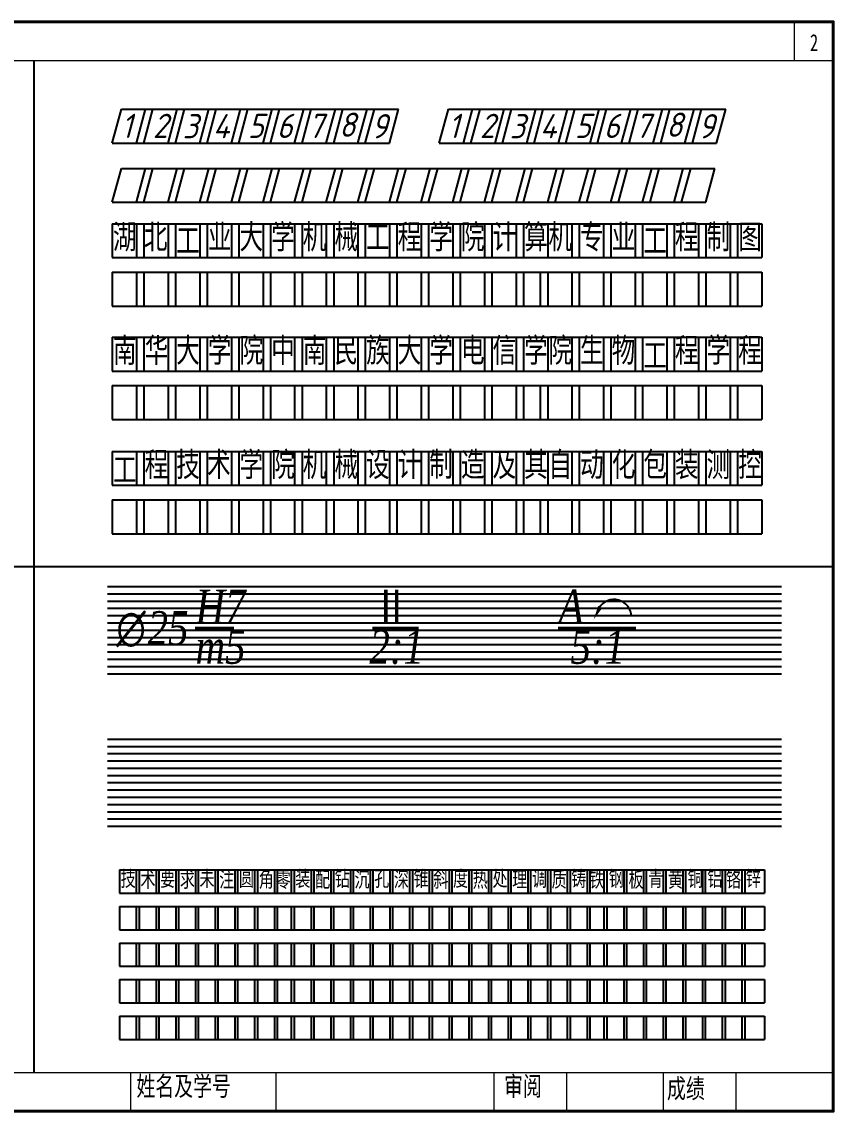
# Model space of a CAD drawing. Header units: millimetres. Extents: x 111 to 441, y -104 to 121.
# Drawn here: x 273.8 to 441.3, y -104.1 to 120.9 of the extents above; entities that cross this region are included whole.
import ezdxf

# ---------------------------------------------------------------- set-up
doc = ezdxf.new("R2010")
doc.units = ezdxf.units.MM
doc.linetypes.add('CENTER2', pattern=[28.575, 19.05, -3.175, 3.175, -3.175])
for name, color, linetype, lineweight in [('Layer1', 7, 'Continuous', 15), ('点画线', 7, 'CENTER2', 20), ('粗线', 7, 'Continuous', 40), ('细线', 7, 'Continuous', 15)]:
    doc.layers.add(name, color=color, linetype=linetype, lineweight=lineweight)
doc.styles.get("Standard").update_dxf_attribs({"font": 'SIMFANG.TTF', "width": 0.714, "height": 5})
doc.styles.add('字母', font='TIMESI.TTF', dxfattribs={"width": 0.8, "height": 5})
doc.styles.add('数字', font='isocp.shx', dxfattribs={"oblique": 15, "height": 5})

msp = doc.modelspace()

# ---------------------------------------------------------------- linework, layer by layer
for p, q in [((276.32, 112.88), (276.32, -96.12)), ((292.49, 95.85), (294.37, 102.85)), ((294.37, 102.85), (351.61, 102.85)), ((297.49, 95.85), (299.37, 102.85)), ((299.02, 95.85), (300.9, 102.85)), ((304.02, 95.85), (305.9, 102.85)), ((305.55, 95.85), (307.43, 102.85)), ((310.55, 95.85), (312.43, 102.85)), ((312.08, 95.85), (313.96, 102.85)), ((317.08, 95.85), (318.96, 102.85)), ((318.61, 95.85), (320.49, 102.85)), ((323.61, 95.85), (325.49, 102.85)), ((325.14, 95.85), (327.02, 102.85)), ((330.14, 95.85), (332.02, 102.85)), ((331.67, 95.85), (333.55, 102.85)), ((336.67, 95.85), (338.55, 102.85)), ((338.2, 95.85), (340.08, 102.85)), ((343.2, 95.85), (345.08, 102.85)), ((344.73, 95.85), (346.61, 102.85)), ((349.73, 95.85), (351.61, 102.85)), ((360, 95.85), (361.88, 102.85)), ((361.88, 102.85), (419.12, 102.85)), ((365, 95.85), (366.88, 102.85)), ((366.53, 95.85), (368.41, 102.85)), ((371.53, 95.85), (373.41, 102.85)), ((373.06, 95.85), (374.94, 102.85)), ((378.06, 95.85), (379.94, 102.85)), ((379.59, 95.85), (381.47, 102.85)), ((384.59, 95.85), (386.47, 102.85)), ((386.12, 95.85), (388, 102.85)), ((391.12, 95.85), (393, 102.85)), ((392.65, 95.85), (394.53, 102.85)), ((397.65, 95.85), (399.53, 102.85)), ((399.18, 95.85), (401.06, 102.85)), ((404.18, 95.85), (406.06, 102.85)), ((405.71, 95.85), (407.59, 102.85)), ((410.71, 95.85), (412.59, 102.85)), ((412.24, 95.85), (414.12, 102.85)), ((417.24, 95.85), (419.12, 102.85)), ((292.49, 95.85), (349.73, 95.85)), ((360, 95.85), (417.24, 95.85)), ((292.49, 83.6), (294.37, 90.6)), ((294.37, 90.6), (416.91, 90.6)), ((297.49, 83.6), (299.37, 90.6)), ((299.02, 83.6), (300.9, 90.6)), ((304.02, 83.6), (305.9, 90.6)), ((305.55, 83.6), (307.43, 90.6)), ((310.55, 83.6), (312.43, 90.6)), ((312.08, 83.6), (313.96, 90.6)), ((317.08, 83.6), (318.96, 90.6)), ((318.61, 83.6), (320.49, 90.6)), ((323.61, 83.6), (325.49, 90.6)), ((325.14, 83.6), (327.02, 90.6)), ((330.14, 83.6), (332.02, 90.6)), ((331.67, 83.6), (333.55, 90.6)), ((336.67, 83.6), (338.55, 90.6)), ((338.2, 83.6), (340.08, 90.6)), ((343.2, 83.6), (345.08, 90.6)), ((344.73, 83.6), (346.61, 90.6)), ((349.73, 83.6), (351.61, 90.6)), ((351.26, 83.6), (353.14, 90.6)), ((356.26, 83.6), (358.14, 90.6)), ((357.79, 83.6), (359.67, 90.6)), ((362.79, 83.6), (364.67, 90.6)), ((364.32, 83.6), (366.2, 90.6)), ((369.32, 83.6), (371.2, 90.6)), ((370.85, 83.6), (372.73, 90.6)), ((375.85, 83.6), (377.73, 90.6)), ((375.85, 83.6), (377.73, 90.6)), ((377.38, 83.6), (379.26, 90.6)), ((377.38, 83.6), (379.26, 90.6)), ((382.38, 83.6), (384.26, 90.6)), ((383.91, 83.6), (385.79, 90.6)), ((388.91, 83.6), (390.79, 90.6)), ((390.44, 83.6), (392.32, 90.6)), ((395.44, 83.6), (397.32, 90.6)), ((396.97, 83.6), (398.85, 90.6)), ((401.97, 83.6), (403.85, 90.6)), ((403.5, 83.6), (405.38, 90.6)), ((408.5, 83.6), (410.38, 90.6)), ((410.03, 83.6), (411.91, 90.6)), ((415.03, 83.6), (416.91, 90.6)), ((292.49, 83.6), (415.03, 83.6)), ((292.49, 79.17), (292.49, 72.17)), ((292.49, 79.17), (292.49, 72.17)), ((292.49, 79.17), (426.56, 79.17)), ((297.49, 79.17), (297.49, 72.17)), ((299.02, 79.17), (299.02, 72.17)), ((304.02, 79.17), (304.02, 72.17)), ((305.55, 79.17), (305.55, 72.17)), ((310.55, 79.17), (310.55, 72.17)), ((312.08, 79.17), (312.08, 72.17)), ((317.08, 79.17), (317.08, 72.17)), ((318.61, 79.17), (318.61, 72.17)), ((323.61, 79.17), (323.61, 72.17)), ((325.14, 79.17), (325.14, 72.17)), ((330.14, 79.17), (330.14, 72.17)), ((331.67, 79.17), (331.67, 72.17)), ((336.67, 79.17), (336.67, 72.17)), ((338.2, 79.17), (338.2, 72.17)), ((343.2, 79.17), (343.2, 72.17)), ((344.73, 79.17), (344.73, 72.17)), ((349.73, 79.17), (349.73, 72.17)), ((351.26, 79.17), (351.26, 72.17)), ((356.26, 79.17), (356.26, 72.17)), ((357.79, 79.17), (357.79, 72.17)), ((362.79, 79.17), (362.79, 72.17)), ((364.32, 79.17), (364.32, 72.17)), ((369.32, 79.17), (369.32, 72.17)), ((370.85, 79.17), (370.85, 72.17)), ((375.85, 79.17), (375.85, 72.17)), ((377.38, 79.17), (377.38, 72.17)), ((382.38, 79.17), (382.38, 72.17)), ((382.38, 79.17), (382.38, 72.17)), ((387.38, 79.17), (387.38, 72.17)), ((388.91, 79.17), (388.91, 72.17)), ((393.91, 79.17), (393.91, 72.17)), ((395.44, 79.17), (395.44, 72.17)), ((400.44, 79.17), (400.44, 72.17)), ((401.97, 79.17), (401.97, 72.17)), ((406.97, 79.17), (406.97, 72.17)), ((408.5, 79.17), (408.5, 72.17)), ((413.5, 79.17), (413.5, 72.17)), ((415.03, 79.17), (415.03, 72.17)), ((420.03, 79.17), (420.03, 72.17)), ((421.56, 79.17), (421.56, 72.17)), ((426.56, 79.17), (426.56, 72.17)), ((292.49, 72.17), (426.56, 72.17)), ((292.49, 69.17), (292.49, 62.17)), ((292.49, 69.17), (426.56, 69.17)), ((292.49, 69.17), (292.49, 62.67)), ((297.49, 69.17), (297.49, 62.17)), ((299.02, 69.17), (299.02, 62.17)), ((304.02, 69.17), (304.02, 62.17)), ((305.55, 69.17), (305.55, 62.17)), ((310.55, 69.17), (310.55, 62.17)), ((312.08, 69.17), (312.08, 62.17)), ((317.08, 69.17), (317.08, 62.17)), ((318.61, 69.17), (318.61, 62.17)), ((323.61, 69.17), (323.61, 62.17)), ((325.14, 69.17), (325.14, 62.17)), ((330.14, 69.17), (330.14, 62.17)), ((331.67, 69.17), (331.67, 62.17)), ((336.67, 69.17), (336.67, 62.17)), ((338.2, 69.17), (338.2, 62.17)), ((343.2, 69.17), (343.2, 62.17)), ((344.73, 69.17), (344.73, 62.17)), ((349.73, 69.17), (349.73, 62.17)), ((351.26, 69.17), (351.26, 62.17)), ((356.26, 69.17), (356.26, 62.17)), ((357.79, 69.17), (357.79, 62.17)), ((362.79, 69.17), (362.79, 62.17)), ((364.32, 69.17), (364.32, 62.17)), ((369.32, 69.17), (369.32, 62.17)), ((370.85, 69.17), (370.85, 62.17)), ((375.85, 69.17), (375.85, 62.17)), ((377.38, 69.17), (377.38, 62.17)), ((380.85, 69.17), (380.85, 62.17)), ((382.38, 69.17), (382.38, 62.17)), ((382.38, 69.17), (382.38, 62.17)), ((387.38, 69.17), (387.38, 62.17)), ((388.91, 69.17), (388.91, 62.17)), ((393.91, 69.17), (393.91, 62.17)), ((395.44, 69.17), (395.44, 62.17)), ((400.44, 69.17), (400.44, 62.17)), ((401.97, 69.17), (401.97, 62.17)), ((406.97, 69.17), (406.97, 62.17)), ((408.5, 69.17), (408.5, 62.17)), ((413.5, 69.17), (413.5, 62.17)), ((415.03, 69.17), (415.03, 62.17)), ((420.03, 69.17), (420.03, 62.17)), ((421.56, 69.17), (421.56, 62.17)), ((426.56, 69.17), (426.56, 62.17)), ((292.49, 62.17), (426.56, 62.17)), ((292.49, 55.75), (426.56, 55.75)), ((292.49, 55.75), (292.49, 48.75)), ((292.49, 55.75), (292.49, 48.75)), ((297.49, 55.75), (297.49, 48.75)), ((299.02, 55.75), (299.02, 48.75)), ((304.02, 55.75), (304.02, 48.75)), ((305.55, 55.75), (305.55, 48.75)), ((310.55, 55.75), (310.55, 48.75)), ((312.08, 55.75), (312.08, 48.75)), ((317.08, 55.75), (317.08, 48.75)), ((318.61, 55.75), (318.61, 48.75)), ((323.61, 55.75), (323.61, 48.75)), ((325.14, 55.75), (325.14, 48.75)), ((330.14, 55.75), (330.14, 48.75)), ((331.67, 55.75), (331.67, 48.75)), ((336.67, 55.75), (336.67, 48.75)), ((338.2, 55.75), (338.2, 48.75)), ((343.2, 55.75), (343.2, 48.75)), ((344.73, 55.75), (344.73, 48.75)), ((349.73, 55.75), (349.73, 48.75)), ((351.26, 55.75), (351.26, 48.75)), ((356.26, 55.75), (356.26, 48.75)), ((357.79, 55.75), (357.79, 48.75)), ((362.79, 55.75), (362.79, 48.75)), ((364.32, 55.75), (364.32, 48.75)), ((369.32, 55.75), (369.32, 48.75)), ((370.85, 55.75), (370.85, 48.75)), ((375.85, 55.75), (375.85, 48.75)), ((377.38, 55.75), (377.38, 48.75)), ((382.38, 55.75), (382.38, 48.75)), ((382.38, 55.75), (382.38, 48.75)), ((387.38, 55.75), (387.38, 48.75)), ((388.91, 55.75), (388.91, 48.75)), ((393.91, 55.75), (393.91, 48.75)), ((395.44, 55.75), (395.44, 48.75)), ((400.44, 55.75), (400.44, 48.75)), ((401.97, 55.75), (401.97, 48.75)), ((406.97, 55.75), (406.97, 48.75)), ((408.5, 55.75), (408.5, 48.75)), ((413.5, 55.75), (413.5, 48.75)), ((415.03, 55.75), (415.03, 48.75)), ((420.03, 55.75), (420.03, 48.75)), ((421.56, 55.75), (421.56, 48.75)), ((426.56, 55.75), (426.56, 48.75)), ((292.49, 48.75), (426.56, 48.75)), ((292.49, 45.75), (292.49, 39.25)), ((292.49, 45.75), (426.56, 45.75)), ((292.49, 45.75), (292.49, 38.75)), ((297.49, 45.75), (297.49, 38.75)), ((299.02, 45.75), (299.02, 38.75)), ((304.02, 45.75), (304.02, 38.75)), ((305.55, 45.75), (305.55, 38.75)), ((310.55, 45.75), (310.55, 38.75)), ((312.08, 45.75), (312.08, 38.75)), ((317.08, 45.75), (317.08, 38.75)), ((318.61, 45.75), (318.61, 38.75)), ((323.61, 45.75), (323.61, 38.75)), ((325.14, 45.75), (325.14, 38.75)), ((330.14, 45.75), (330.14, 38.75)), ((331.67, 45.75), (331.67, 38.75)), ((336.67, 45.75), (336.67, 38.75)), ((338.2, 45.75), (338.2, 38.75)), ((343.2, 45.75), (343.2, 38.75)), ((344.73, 45.75), (344.73, 38.75)), ((349.73, 45.75), (349.73, 38.75)), ((351.26, 45.75), (351.26, 38.75)), ((356.26, 45.75), (356.26, 38.75)), ((357.79, 45.75), (357.79, 38.75)), ((362.79, 45.75), (362.79, 38.75)), ((364.32, 45.75), (364.32, 38.75)), ((369.32, 45.75), (369.32, 38.75)), ((370.85, 45.75), (370.85, 38.75)), ((375.85, 45.75), (375.85, 38.75)), ((377.38, 45.75), (377.38, 38.75)), ((380.85, 45.75), (380.85, 38.75)), ((382.38, 45.75), (382.38, 38.75)), ((382.38, 45.75), (382.38, 38.75)), ((387.38, 45.75), (387.38, 38.75)), ((388.91, 45.75), (388.91, 38.75)), ((393.91, 45.75), (393.91, 38.75)), ((395.44, 45.75), (395.44, 38.75)), ((400.44, 45.75), (400.44, 38.75)), ((401.97, 45.75), (401.97, 38.75)), ((406.97, 45.75), (406.97, 38.75)), ((408.5, 45.75), (408.5, 38.75)), ((413.5, 45.75), (413.5, 38.75)), ((415.03, 45.75), (415.03, 38.75)), ((420.03, 45.75), (420.03, 38.75)), ((421.56, 45.75), (421.56, 38.75)), ((426.56, 45.75), (426.56, 38.75)), ((292.49, 38.75), (426.56, 38.75)), ((292.49, 32.15), (292.49, 25.15)), ((292.49, 32.15), (292.49, 25.15)), ((292.49, 32.15), (426.56, 32.15)), ((297.49, 32.15), (297.49, 25.15)), ((299.02, 32.15), (299.02, 25.15)), ((304.02, 32.15), (304.02, 25.15)), ((305.55, 32.15), (305.55, 25.15)), ((310.55, 32.15), (310.55, 25.15)), ((312.08, 32.15), (312.08, 25.15)), ((317.08, 32.15), (317.08, 25.15)), ((318.61, 32.15), (318.61, 25.15)), ((323.61, 32.15), (323.61, 25.15)), ((325.14, 32.15), (325.14, 25.15)), ((330.14, 32.15), (330.14, 25.15)), ((331.67, 32.15), (331.67, 25.15)), ((336.67, 32.15), (336.67, 25.15)), ((338.2, 32.15), (338.2, 25.15)), ((343.2, 32.15), (343.2, 25.15)), ((344.73, 32.15), (344.73, 25.15)), ((349.73, 32.15), (349.73, 25.15)), ((351.26, 32.15), (351.26, 25.15)), ((356.26, 32.15), (356.26, 25.15)), ((357.79, 32.15), (357.79, 25.15)), ((362.79, 32.15), (362.79, 25.15)), ((364.32, 32.15), (364.32, 25.15)), ((369.32, 32.15), (369.32, 25.15)), ((370.85, 32.15), (370.85, 25.15)), ((375.85, 32.15), (375.85, 25.15)), ((377.38, 32.15), (377.38, 25.15)), ((382.38, 32.15), (382.38, 25.15)), ((382.38, 32.15), (382.38, 25.15)), ((387.38, 32.15), (387.38, 25.15)), ((388.91, 32.15), (388.91, 25.15)), ((393.91, 32.15), (393.91, 25.15)), ((395.44, 32.15), (395.44, 25.15)), ((400.44, 32.15), (400.44, 25.15)), ((401.97, 32.15), (401.97, 25.15)), ((406.97, 32.15), (406.97, 25.15)), ((408.5, 32.15), (408.5, 25.15)), ((413.5, 32.15), (413.5, 25.15)), ((415.03, 32.15), (415.03, 25.15)), ((420.03, 32.15), (420.03, 25.15)), ((421.56, 32.15), (421.56, 25.15)), ((426.56, 32.15), (426.56, 25.15)), ((292.49, 25.15), (426.56, 25.15)), ((292.49, 22.15), (292.49, 15.15)), ((292.49, 22.15), (426.56, 22.15)), ((292.49, 22.15), (292.49, 15.65)), ((297.49, 22.15), (297.49, 15.15)), ((299.02, 22.15), (299.02, 15.15)), ((304.02, 22.15), (304.02, 15.15)), ((305.55, 22.15), (305.55, 15.15)), ((310.55, 22.15), (310.55, 15.15)), ((312.08, 22.15), (312.08, 15.15)), ((317.08, 22.15), (317.08, 15.15)), ((318.61, 22.15), (318.61, 15.15)), ((323.61, 22.15), (323.61, 15.15)), ((325.14, 22.15), (325.14, 15.15)), ((330.14, 22.15), (330.14, 15.15)), ((331.67, 22.15), (331.67, 15.15)), ((336.67, 22.15), (336.67, 15.15)), ((338.2, 22.15), (338.2, 15.15)), ((343.2, 22.15), (343.2, 15.15)), ((344.73, 22.15), (344.73, 15.15)), ((349.73, 22.15), (349.73, 15.15)), ((351.26, 22.15), (351.26, 15.15)), ((356.26, 22.15), (356.26, 15.15)), ((357.79, 22.15), (357.79, 15.15)), ((362.79, 22.15), (362.79, 15.15)), ((364.32, 22.15), (364.32, 15.15)), ((369.32, 22.15), (369.32, 15.15)), ((370.85, 22.15), (370.85, 15.15)), ((375.85, 22.15), (375.85, 15.15)), ((377.38, 22.15), (377.38, 15.15)), ((380.85, 22.15), (380.85, 15.15)), ((382.38, 22.15), (382.38, 15.15)), ((382.38, 22.15), (382.38, 15.15)), ((387.38, 22.15), (387.38, 15.15)), ((388.91, 22.15), (388.91, 15.15)), ((393.91, 22.15), (393.91, 15.15)), ((395.44, 22.15), (395.44, 15.15)), ((400.44, 22.15), (400.44, 15.15)), ((401.97, 22.15), (401.97, 15.15)), ((406.97, 22.15), (406.97, 15.15)), ((408.5, 22.15), (408.5, 15.15)), ((413.5, 22.15), (413.5, 15.15)), ((415.03, 22.15), (415.03, 15.15)), ((420.03, 22.15), (420.03, 15.15)), ((421.56, 22.15), (421.56, 15.15)), ((426.56, 22.15), (426.56, 15.15)), ((292.49, 15.15), (426.56, 15.15)), ((111.32, 8.38), (441.32, 8.38)), ((291.5, 4.25), (430.66, 4.25)), ((291.5, 2.75), (430.66, 2.75)), ((291.5, 1.25), (430.66, 1.25)), ((291.5, -0.25), (430.66, -0.25)), ((291.5, -1.75), (430.66, -1.75)), ((291.5, -3.25), (430.66, -3.25)), ((291.5, -4.75), (430.66, -4.75)), ((291.5, -6.25), (430.66, -6.25)), ((291.5, -7.75), (430.66, -7.75)), ((291.5, -9.25), (430.66, -9.25)), ((291.5, -10.75), (430.66, -10.75)), ((291.5, -12.25), (430.66, -12.25)), ((291.5, -13.75), (430.66, -13.75)), ((291.5, -27.26), (430.66, -27.26)), ((291.5, -28.76), (430.66, -28.76)), ((291.5, -30.26), (430.66, -30.26)), ((291.5, -31.76), (430.66, -31.76)), ((291.5, -33.26), (430.66, -33.26)), ((291.5, -34.76), (430.66, -34.76)), ((291.5, -36.26), (430.66, -36.26)), ((291.5, -37.76), (430.66, -37.76)), ((291.5, -39.26), (430.66, -39.26)), ((291.5, -40.76), (430.66, -40.76)), ((291.5, -42.26), (430.66, -42.26)), ((291.5, -43.76), (430.66, -43.76)), ((291.5, -45.26), (430.66, -45.26)), ((293.96, -54.28), (427.13, -54.28)), ((293.96, -54.28), (293.96, -59.08)), ((297.46, -54.28), (297.46, -59.08)), ((298.03, -54.28), (298.03, -59.08)), ((301.53, -54.28), (301.53, -59.08)), ((302.1, -54.28), (302.1, -59.08)), ((305.6, -54.28), (305.6, -59.08)), ((306.17, -54.28), (306.17, -59.08)), ((309.67, -54.28), (309.67, -59.08)), ((310.24, -54.28), (310.24, -59.08)), ((313.74, -54.28), (313.74, -59.08)), ((314.31, -54.28), (314.31, -59.08)), ((317.81, -54.28), (317.81, -59.08)), ((318.38, -54.28), (318.38, -59.08)), ((321.88, -54.28), (321.88, -59.08)), ((322.45, -54.28), (322.45, -59.08)), ((325.95, -54.28), (325.95, -59.08)), ((326.52, -54.28), (326.52, -59.08)), ((329.45, -54.28), (329.45, -59.08)), ((330.02, -54.28), (330.02, -59.08)), ((333.52, -54.28), (333.52, -59.08)), ((334.09, -54.28), (334.09, -59.08)), ((337.59, -54.28), (337.59, -59.08)), ((338.16, -54.28), (338.16, -59.08)), ((341.66, -54.28), (341.66, -59.08)), ((342.23, -54.28), (342.23, -59.08)), ((345.73, -54.28), (345.73, -59.08)), ((346.3, -54.28), (346.3, -59.08)), ((349.8, -54.28), (349.8, -59.08)), ((350.37, -54.28), (350.37, -59.08)), ((353.87, -54.28), (353.87, -59.08)), ((354.44, -54.28), (354.44, -59.08)), ((357.94, -54.28), (357.94, -59.08)), ((358.51, -54.28), (358.51, -59.08)), ((362.01, -54.28), (362.01, -59.08)), ((362.58, -54.28), (362.58, -59.08)), ((366.08, -54.28), (366.08, -59.08)), ((366.65, -54.28), (366.65, -59.08)), ((370.15, -54.28), (370.15, -59.08)), ((370.72, -54.28), (370.72, -59.08)), ((374.22, -54.28), (374.22, -59.08)), ((374.79, -54.28), (374.79, -59.08)), ((378.29, -54.28), (378.29, -59.08)), ((378.86, -54.28), (378.86, -59.08)), ((382.36, -54.28), (382.36, -59.08)), ((382.93, -54.28), (382.93, -59.08)), ((386.43, -54.28), (386.43, -59.08)), ((387, -54.28), (387, -59.08)), ((390.5, -54.28), (390.5, -59.08)), ((391.07, -54.28), (391.07, -59.08)), ((394, -54.28), (394, -59.08)), ((394.57, -54.28), (394.57, -59.08)), ((398.07, -54.28), (398.07, -59.08)), ((398.64, -54.28), (398.64, -59.08)), ((402.14, -54.28), (402.14, -59.08)), ((402.71, -54.28), (402.71, -59.08)), ((406.21, -54.28), (406.21, -59.08)), ((406.78, -54.28), (406.78, -59.08)), ((410.28, -54.28), (410.28, -59.08)), ((410.85, -54.28), (410.85, -59.08)), ((414.35, -54.28), (414.35, -59.08)), ((414.92, -54.28), (414.92, -59.08)), ((418.42, -54.28), (418.42, -59.08)), ((418.99, -54.28), (418.99, -59.08)), ((422.49, -54.28), (422.49, -59.08)), ((423.06, -54.28), (423.06, -59.08)), ((427.13, -54.28), (427.13, -59.08)), ((293.96, -59.08), (427.13, -59.08)), ((293.96, -61.83), (293.96, -66.63)), ((293.96, -61.83), (427.13, -61.83)), ((297.46, -61.83), (297.46, -66.63)), ((298.03, -61.83), (298.03, -66.63)), ((301.53, -61.83), (301.53, -66.63)), ((302.1, -61.83), (302.1, -66.63)), ((305.6, -61.83), (305.6, -66.63)), ((306.17, -61.83), (306.17, -66.63)), ((309.67, -61.83), (309.67, -66.63)), ((310.24, -61.83), (310.24, -66.63)), ((313.74, -61.83), (313.74, -66.63)), ((314.31, -61.83), (314.31, -66.63)), ((317.81, -61.83), (317.81, -66.63)), ((318.38, -61.83), (318.38, -66.63)), ((321.88, -61.83), (321.88, -66.63)), ((322.45, -61.83), (322.45, -66.63)), ((325.95, -61.83), (325.95, -66.63)), ((326.52, -61.83), (326.52, -66.63)), ((329.45, -61.83), (329.45, -66.63)), ((330.02, -61.83), (330.02, -66.63)), ((333.52, -61.83), (333.52, -66.63)), ((334.09, -61.83), (334.09, -66.63)), ((337.59, -61.83), (337.59, -66.63)), ((338.16, -61.83), (338.16, -66.63)), ((341.66, -61.83), (341.66, -66.63)), ((342.23, -61.83), (342.23, -66.63)), ((345.73, -61.83), (345.73, -66.63)), ((346.3, -61.83), (346.3, -66.63)), ((349.8, -61.83), (349.8, -66.63)), ((350.37, -61.83), (350.37, -66.63)), ((353.87, -61.83), (353.87, -66.63)), ((354.44, -61.83), (354.44, -66.63)), ((357.94, -61.83), (357.94, -66.63)), ((358.51, -61.83), (358.51, -66.63)), ((362.01, -61.83), (362.01, -66.63)), ((362.58, -61.83), (362.58, -66.63)), ((366.08, -61.83), (366.08, -66.63)), ((366.65, -61.83), (366.65, -66.63)), ((370.15, -61.83), (370.15, -66.63)), ((370.72, -61.83), (370.72, -66.63)), ((374.22, -61.83), (374.22, -66.63)), ((374.79, -61.83), (374.79, -66.63)), ((378.29, -61.83), (378.29, -66.63)), ((378.86, -61.83), (378.86, -66.63)), ((382.36, -61.83), (382.36, -66.63)), ((382.93, -61.83), (382.93, -66.63)), ((386.43, -61.83), (386.43, -66.63)), ((387, -61.83), (387, -66.63)), ((390.5, -61.83), (390.5, -66.63)), ((391.07, -61.83), (391.07, -66.63)), ((394, -61.83), (394, -66.63)), ((394.57, -61.83), (394.57, -66.63)), ((398.07, -61.83), (398.07, -66.63)), ((398.64, -61.83), (398.64, -66.63)), ((402.14, -61.83), (402.14, -66.63)), ((402.71, -61.83), (402.71, -66.63)), ((406.21, -61.83), (406.21, -66.63)), ((406.78, -61.83), (406.78, -66.63)), ((410.28, -61.83), (410.28, -66.63)), ((410.85, -61.83), (410.85, -66.63)), ((414.35, -61.83), (414.35, -66.63)), ((414.92, -61.83), (414.92, -66.63)), ((418.42, -61.83), (418.42, -66.63)), ((418.99, -61.83), (418.99, -66.63)), ((422.49, -61.83), (422.49, -66.63)), ((423.06, -61.83), (423.06, -66.63)), ((427.13, -61.83), (427.13, -66.63)), ((293.96, -66.63), (427.13, -66.63)), ((293.96, -69.38), (427.13, -69.38)), ((293.96, -69.38), (293.96, -74.18)), ((297.46, -69.38), (297.46, -74.18)), ((298.03, -69.38), (298.03, -74.18)), ((301.53, -69.38), (301.53, -74.18)), ((302.1, -69.38), (302.1, -74.18)), ((305.6, -69.38), (305.6, -74.18)), ((306.17, -69.38), (306.17, -74.18)), ((309.67, -69.38), (309.67, -74.18)), ((310.24, -69.38), (310.24, -74.18)), ((313.74, -69.38), (313.74, -74.18)), ((314.31, -69.38), (314.31, -74.18)), ((317.81, -69.38), (317.81, -74.18)), ((318.38, -69.38), (318.38, -74.18)), ((321.88, -69.38), (321.88, -74.18)), ((322.45, -69.38), (322.45, -74.18)), ((325.95, -69.38), (325.95, -74.18)), ((326.52, -69.38), (326.52, -74.18)), ((329.45, -69.38), (329.45, -74.18)), ((330.02, -69.38), (330.02, -74.18)), ((333.52, -69.38), (333.52, -74.18)), ((334.09, -69.38), (334.09, -74.18)), ((337.59, -69.38), (337.59, -74.18)), ((338.16, -69.38), (338.16, -74.18)), ((341.66, -69.38), (341.66, -74.18)), ((342.23, -69.38), (342.23, -74.18)), ((345.73, -69.38), (345.73, -74.18)), ((346.3, -69.38), (346.3, -74.18)), ((349.8, -69.38), (349.8, -74.18)), ((350.37, -69.38), (350.37, -74.18)), ((353.87, -69.38), (353.87, -74.18)), ((354.44, -69.38), (354.44, -74.18)), ((357.94, -69.38), (357.94, -74.18)), ((358.51, -69.38), (358.51, -74.18)), ((362.01, -69.38), (362.01, -74.18)), ((362.58, -69.38), (362.58, -74.18)), ((366.08, -69.38), (366.08, -74.18)), ((366.65, -69.38), (366.65, -74.18)), ((370.15, -69.38), (370.15, -74.18)), ((370.72, -69.38), (370.72, -74.18)), ((374.22, -69.38), (374.22, -74.18)), ((374.79, -69.38), (374.79, -74.18)), ((378.29, -69.38), (378.29, -74.18)), ((378.86, -69.38), (378.86, -74.18)), ((382.36, -69.38), (382.36, -74.18)), ((382.93, -69.38), (382.93, -74.18)), ((386.43, -69.38), (386.43, -74.18)), ((387, -69.38), (387, -74.18)), ((390.5, -69.38), (390.5, -74.18)), ((391.07, -69.38), (391.07, -74.18)), ((394, -69.38), (394, -74.18)), ((394.57, -69.38), (394.57, -74.18)), ((398.07, -69.38), (398.07, -74.18)), ((398.64, -69.38), (398.64, -74.18)), ((402.14, -69.38), (402.14, -74.18)), ((402.71, -69.38), (402.71, -74.18)), ((406.21, -69.38), (406.21, -74.18)), ((406.78, -69.38), (406.78, -74.18)), ((410.28, -69.38), (410.28, -74.18)), ((410.85, -69.38), (410.85, -74.18)), ((414.35, -69.38), (414.35, -74.18)), ((414.92, -69.38), (414.92, -74.18)), ((418.42, -69.38), (418.42, -74.18)), ((418.99, -69.38), (418.99, -74.18)), ((422.49, -69.38), (422.49, -74.18)), ((423.06, -69.38), (423.06, -74.18)), ((427.13, -69.38), (427.13, -74.18)), ((293.96, -74.18), (427.13, -74.18)), ((293.96, -76.93), (427.13, -76.93)), ((293.96, -76.93), (293.96, -81.73)), ((297.46, -76.93), (297.46, -81.73)), ((298.03, -76.93), (298.03, -81.73)), ((301.53, -76.93), (301.53, -81.73)), ((302.1, -76.93), (302.1, -81.73)), ((305.6, -76.93), (305.6, -81.73)), ((306.17, -76.93), (306.17, -81.73)), ((309.67, -76.93), (309.67, -81.73)), ((310.24, -76.93), (310.24, -81.73)), ((313.74, -76.93), (313.74, -81.73)), ((314.31, -76.93), (314.31, -81.73)), ((317.81, -76.93), (317.81, -81.73)), ((318.38, -76.93), (318.38, -81.73)), ((321.88, -76.93), (321.88, -81.73)), ((322.45, -76.93), (322.45, -81.73)), ((325.95, -76.93), (325.95, -81.73)), ((326.52, -76.93), (326.52, -81.73)), ((329.45, -76.93), (329.45, -81.73)), ((330.02, -76.93), (330.02, -81.73)), ((333.52, -76.93), (333.52, -81.73)), ((334.09, -76.93), (334.09, -81.73)), ((337.59, -76.93), (337.59, -81.73)), ((338.16, -76.93), (338.16, -81.73)), ((341.66, -76.93), (341.66, -81.73)), ((342.23, -76.93), (342.23, -81.73)), ((345.73, -76.93), (345.73, -81.73)), ((346.3, -76.93), (346.3, -81.73)), ((349.8, -76.93), (349.8, -81.73)), ((350.37, -76.93), (350.37, -81.73)), ((353.87, -76.93), (353.87, -81.73)), ((354.44, -76.93), (354.44, -81.73)), ((357.94, -76.93), (357.94, -81.73)), ((358.51, -76.93), (358.51, -81.73)), ((362.01, -76.93), (362.01, -81.73)), ((362.58, -76.93), (362.58, -81.73)), ((366.08, -76.93), (366.08, -81.73)), ((366.65, -76.93), (366.65, -81.73)), ((370.15, -76.93), (370.15, -81.73)), ((370.72, -76.93), (370.72, -81.73)), ((374.22, -76.93), (374.22, -81.73)), ((374.79, -76.93), (374.79, -81.73)), ((378.29, -76.93), (378.29, -81.73)), ((378.86, -76.93), (378.86, -81.73)), ((382.36, -76.93), (382.36, -81.73)), ((382.93, -76.93), (382.93, -81.73)), ((386.43, -76.93), (386.43, -81.73)), ((387, -76.93), (387, -81.73)), ((390.5, -76.93), (390.5, -81.73)), ((391.07, -76.93), (391.07, -81.73)), ((394, -76.93), (394, -81.73)), ((394.57, -76.93), (394.57, -81.73)), ((398.07, -76.93), (398.07, -81.73)), ((398.64, -76.93), (398.64, -81.73)), ((402.14, -76.93), (402.14, -81.73)), ((402.71, -76.93), (402.71, -81.73)), ((406.21, -76.93), (406.21, -81.73)), ((406.78, -76.93), (406.78, -81.73)), ((410.28, -76.93), (410.28, -81.73)), ((410.85, -76.93), (410.85, -81.73)), ((414.35, -76.93), (414.35, -81.73)), ((414.92, -76.93), (414.92, -81.73)), ((418.42, -76.93), (418.42, -81.73)), ((418.99, -76.93), (418.99, -81.73)), ((422.49, -76.93), (422.49, -81.73)), ((423.06, -76.93), (423.06, -81.73)), ((427.13, -76.93), (427.13, -81.73)), ((293.96, -81.73), (427.13, -81.73)), ((293.96, -84.48), (427.13, -84.48)), ((293.96, -84.48), (293.96, -89.28)), ((297.46, -84.48), (297.46, -89.28)), ((298.03, -84.48), (298.03, -89.28)), ((301.53, -84.48), (301.53, -89.28)), ((302.1, -84.48), (302.1, -89.28)), ((305.6, -84.48), (305.6, -89.28)), ((306.17, -84.48), (306.17, -89.28)), ((309.67, -84.48), (309.67, -89.28)), ((310.24, -84.48), (310.24, -89.28)), ((313.74, -84.48), (313.74, -89.28)), ((314.31, -84.48), (314.31, -89.28)), ((317.81, -84.48), (317.81, -89.28)), ((318.38, -84.48), (318.38, -89.28)), ((321.88, -84.48), (321.88, -89.28)), ((322.45, -84.48), (322.45, -89.28)), ((325.95, -84.48), (325.95, -89.28)), ((326.52, -84.48), (326.52, -89.28)), ((329.45, -84.48), (329.45, -89.28)), ((330.02, -84.48), (330.02, -89.28)), ((333.52, -84.48), (333.52, -89.28)), ((334.09, -84.48), (334.09, -89.28)), ((337.59, -84.48), (337.59, -89.28)), ((338.16, -84.48), (338.16, -89.28)), ((341.66, -84.48), (341.66, -89.28)), ((342.23, -84.48), (342.23, -89.28)), ((345.73, -84.48), (345.73, -89.28)), ((346.3, -84.48), (346.3, -89.28)), ((349.8, -84.48), (349.8, -89.28)), ((350.37, -84.48), (350.37, -89.28)), ((353.87, -84.48), (353.87, -89.28)), ((354.44, -84.48), (354.44, -89.28)), ((357.94, -84.48), (357.94, -89.28)), ((358.51, -84.48), (358.51, -89.28)), ((362.01, -84.48), (362.01, -89.28)), ((362.58, -84.48), (362.58, -89.28)), ((366.08, -84.48), (366.08, -89.28)), ((366.65, -84.48), (366.65, -89.28)), ((370.15, -84.48), (370.15, -89.28)), ((370.72, -84.48), (370.72, -89.28)), ((374.22, -84.48), (374.22, -89.28)), ((374.79, -84.48), (374.79, -89.28)), ((378.29, -84.48), (378.29, -89.28)), ((378.86, -84.48), (378.86, -89.28)), ((382.36, -84.48), (382.36, -89.28)), ((382.93, -84.48), (382.93, -89.28)), ((386.43, -84.48), (386.43, -89.28)), ((387, -84.48), (387, -89.28)), ((390.5, -84.48), (390.5, -89.28)), ((391.07, -84.48), (391.07, -89.28)), ((394, -84.48), (394, -89.28)), ((394.57, -84.48), (394.57, -89.28)), ((398.07, -84.48), (398.07, -89.28)), ((398.64, -84.48), (398.64, -89.28)), ((402.14, -84.48), (402.14, -89.28)), ((402.71, -84.48), (402.71, -89.28)), ((406.21, -84.48), (406.21, -89.28)), ((406.78, -84.48), (406.78, -89.28)), ((410.28, -84.48), (410.28, -89.28)), ((410.85, -84.48), (410.85, -89.28)), ((414.35, -84.48), (414.35, -89.28)), ((414.92, -84.48), (414.92, -89.28)), ((418.42, -84.48), (418.42, -89.28)), ((418.99, -84.48), (418.99, -89.28)), ((422.49, -84.48), (422.49, -89.28)), ((423.06, -84.48), (423.06, -89.28)), ((427.13, -84.48), (427.13, -89.28)), ((293.96, -89.28), (427.13, -89.28))]:
    msp.add_line(p, q)
msp.add_arc((396.06, -2.04), 3.61, 1.0809, 148.1972)
msp.add_solid([(393.65, -0.17), (392.79, 0.24), (391.89, -2.53)])
at = {"layer": '粗线'}
for p, q in [((309.62, -4.37), (317.59, -4.37)), ((346.2, -4.37), (355.69, -4.37)), ((384.57, -4.37), (400.55, -4.37))]:
    msp.add_line(p, q, dxfattribs=at)
msp.add_lwpolyline([(111.32, -104.12), (441.32, -104.12), (441.32, 120.88), (111.32, 120.88)], close=True, dxfattribs=at)
at = {"layer": '细线'}
for p, q in [((433.32, 112.88), (433.32, 120.88)), ((111.32, 112.88), (441.32, 112.88)), ((111.32, -96.12), (441.32, -96.12)), ((296.32, -104.12), (296.32, -96.12)), ((326.32, -104.12), (326.32, -96.12)), ((371.32, -104.12), (371.32, -96.12)), ((386.32, -104.12), (386.32, -96.12)), ((406.32, -104.12), (406.32, -96.12)), ((421.32, -104.12), (421.32, -96.12))]:
    msp.add_line(p, q, dxfattribs=at)
at = {"layer": '细线', "lineweight": 5}
msp.add_line((221.32, 112.88), (331.32, 112.88), dxfattribs=at)

# ---------------------------------------------------------------- texts
at = {"style": '字母', "width": 0.8}
for s, p in [('H7', (309.68, -3.4)), ('Ⅱ', (346.26, -3.4)), ('A', (384.62, -3.4)), ('∅', (293.35, -7.84)), ('25', (299.78, -7.84)), ('m5', (309.68, -11.7)), ('2:1', (345.57, -11.7)), ('5:1', (387.09, -11.7))]:
    msp.add_text(s, height=7, dxfattribs=at).set_placement(p)
at = {"char_height": 3.2, "width": 4.07, "attachment_point": 1}
for s, insert in [('技', (294.22, -54.46)), ('未', (310.5, -54.46)), ('装', (330.28, -54.46)), ('钻', (338.42, -54.46)), ('度', (362.84, -54.46)), ('处', (370.98, -54.46)), ('铸', (387.26, -54.46)), ('青', (403.13, -54.46)), ('铜', (411.27, -54.46)), ('铝', (415.34, -54.46)), ('锌', (423.25, -54.46)), ('术', (298.29, -54.64)), ('要', (302.36, -54.46)), ('求', (306.43, -54.64)), ('注', (314.57, -54.64)), ('圆', (318.64, -54.46)), ('角', (322.71, -54.64)), ('零', (326.21, -54.64)), ('配', (334.35, -54.64)), ('沉', (342.49, -54.64)), ('孔', (346.56, -54.46)), ('深', (350.63, -54.64)), ('锥', (354.7, -54.46)), ('斜', (358.77, -54.64)), ('热', (366.91, -54.64)), ('理', (375.05, -54.64)), ('调', (379.12, -54.46)), ('质', (383.19, -54.64)), ('铁', (390.92, -54.64)), ('钢', (394.99, -54.46)), ('板', (399.06, -54.64)), ('黄', (407.2, -54.64)), ('铬', (419.18, -54.64))]:
    msp.add_mtext(s, dxfattribs=dict(at, insert=insert))
at = {"lineweight": 5, "char_height": 4, "attachment_point": 1}
for s, insert, width in [('{\\f仿宋_GB2312|b0|i0|c134|p49;姓名及学号}', (297.48, -96.94), 29.8443), ('{\\f仿宋_GB2312|b0|i0|c134|p49;审阅}', (373.38, -96.94), 13.7378), ('{\\f仿宋_GB2312|b0|i0|c134|p49;成绩}', (407.02, -97.41), 13.2641)]:
    msp.add_mtext(s, dxfattribs=dict(at, insert=insert, width=width))
at = {"layer": 'Layer1', "char_height": 5, "width": 3.1, "attachment_point": 1, "style": '数字'}
for s, insert in [('1', (294.35, 101.89)), ('2', (300.88, 101.89)), ('3', (307.04, 101.82)), ('4', (313.27, 101.82)), ('5', (320.47, 101.89)), ('6', (326.45, 101.89)), ('7', (332.91, 101.89)), ('8', (339.32, 102.13)), ('9', (345.97, 101.82)), ('1', (361.85, 101.89)), ('2', (368.38, 101.89)), ('3', (374.55, 101.82)), ('4', (380.77, 101.82)), ('5', (387.97, 101.89)), ('6', (393.96, 101.89)), ('7', (400.42, 101.89)), ('8', (406.83, 102.13)), ('9', (413.48, 101.82))]:
    msp.add_mtext(s, dxfattribs=dict(at, insert=insert))
at = {"layer": 'Layer1', "char_height": 5, "width": 3.1, "attachment_point": 1}
for s, insert in [('湖', (292.64, 78.99)), ('北', (299.02, 78.99)), ('业', (312.23, 78.99)), ('大', (318.76, 78.99)), ('学', (325.29, 78.99)), ('机', (331.82, 78.99)), ('械', (338.35, 78.99)), ('工', (344.88, 78.99)), ('程', (351.41, 78.99)), ('学', (357.94, 78.99)), ('院', (364.47, 78.99)), ('计', (371, 78.99)), ('算', (377.53, 78.99)), ('机', (382.53, 78.99)), ('专', (389.06, 78.99)), ('业', (395.59, 78.99)), ('程', (408.65, 78.99)), ('制', (415.18, 78.99)), ('图', (421.71, 78.99)), ('工', (305.7, 78.25)), ('工', (402.12, 78.25)), ('南', (292.64, 55.57)), ('华', (299.17, 55.57)), ('大', (305.7, 55.57)), ('学', (312.23, 55.57)), ('院', (318.76, 55.57)), ('中', (325.29, 55.57)), ('南', (331.82, 55.57)), ('族', (344.88, 55.57)), ('大', (351.41, 55.57)), ('学', (357.94, 55.57)), ('电', (364.47, 55.57)), ('信', (371, 55.57)), ('学', (377.53, 55.57)), ('院', (382.53, 55.57)), ('生', (389.06, 55.57)), ('物', (395.59, 55.57)), ('学', (415.18, 55.61)), ('民', (338.35, 55.57)), ('工', (402.12, 54.53)), ('程', (408.65, 55.57)), ('程', (421.71, 55.57)), ('程', (299.17, 31.98)), ('技', (305.7, 31.98)), ('术', (312.08, 31.98)), ('学', (318.76, 31.98)), ('院', (325.29, 31.98)), ('机', (331.82, 31.98)), ('械', (338.35, 31.98)), ('设', (344.88, 31.98)), ('计', (351.41, 31.98)), ('制', (357.94, 32.03)), ('造', (364.47, 31.98)), ('及', (371, 31.98)), ('其', (377.53, 31.98)), ('自', (382.53, 31.98)), ('动', (389.06, 31.98)), ('化', (395.59, 31.98)), ('包', (402.12, 31.98)), ('装', (408.65, 31.98)), ('测', (415.18, 31.98)), ('控', (421.71, 31.98)), ('工', (292.64, 30.93))]:
    msp.add_mtext(s, dxfattribs=dict(at, insert=insert))
at = {"layer": '点画线', "insert": (436.52, 118.33), "char_height": 3.5, "width": 8.7284, "attachment_point": 1}
msp.add_mtext('{\\f宋体|b0|i0|c134|p2;2}', dxfattribs=at)

doc.saveas('drawing.dxf')
